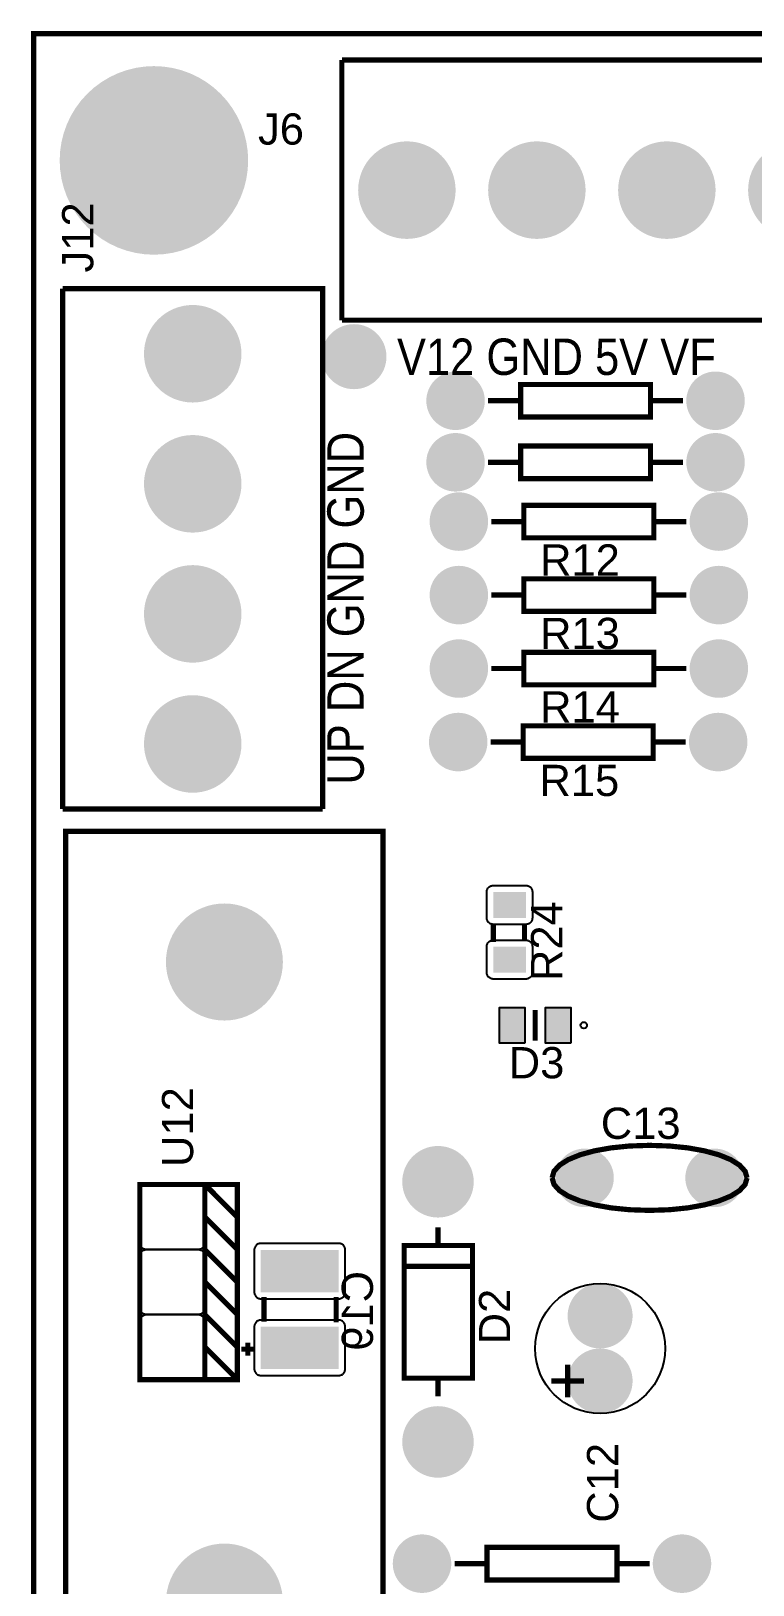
# Model space of a CAD drawing. Header units: inches. Extents: x -2.43 to 2.44, y -2.01 to 2.01.
# Drawn here: x -2.431 to -1.32, y -0.383 to 2.007 of the extents above; entities that cross this region are included whole.
import ezdxf

# ---------------------------------------------------------------- set-up
doc = ezdxf.new("R2010")
doc.units = ezdxf.units.IN
doc.layers.get('0').update_dxf_attribs({"linetype": 'CONTINUOUS'})

# ---------------------------------------------------------------- blocks, each defined once
blk = doc.blocks.new('RPAD')
blk.add_trace([(-0.5, -0.5), (-0.5, 0.5), (0.5, -0.5), (0.5, 0.5)])
blk = doc.blocks.new('EPAD')
at = {"const_width": 0.5}
blk.add_lwpolyline([(-0.25, 0, 1), (0.25, 0, 1)], format="xyb", close=True, dxfattribs=at)

msp = doc.modelspace()

# ---------------------------------------------------------------- linework, layer by layer
for points, const_width in [([(-2.426803, -2.002535), (2.433803, -2.002535), (2.433803, 2.002535), (-2.426803, 2.002535), (-2.426803, -2.002535)], 0.008), ([(-2.426803, -2.002535), (2.433803, -2.002535), (2.433803, 2.002535), (-2.426803, 2.002535), (-2.426803, -2.002535)], 0.008), ([(-2.426803, -2.002535), (2.433803, -2.002535), (2.433803, 2.002535), (-2.426803, 2.002535), (-2.426803, -2.002535)], 0.008), ([(-1.952551, 1.961961), (-1.952551, 1.561961)], 0.008), ([(-1.152551, 1.961961), (-1.152551, 1.561961), (-1.952551, 1.561961)], 0.008), ([(-1.952551, 1.961961), (-1.152551, 1.961961)], 0.008), ([(-1.952551, 1.961961), (-1.952551, 1.561961)], 0.008), ([(-1.152551, 1.961961), (-1.152551, 1.561961), (-1.952551, 1.561961)], 0.008), ([(-1.952551, 1.961961), (-1.152551, 1.961961)], 0.008), ([(-1.952551, 1.961961), (-1.952551, 1.561961)], 0.008), ([(-1.152551, 1.961961), (-1.152551, 1.561961), (-1.952551, 1.561961)], 0.008), ([(-1.952551, 1.961961), (-1.152551, 1.961961)], 0.008), ([(-2.382055, 1.610363), (-1.982055, 1.610363), (-1.982055, 0.810363)], 0.008), ([(-2.382055, 0.810363), (-2.382055, 1.610363)], 0.008), ([(-2.382055, 1.610363), (-1.982055, 1.610363), (-1.982055, 0.810363)], 0.008), ([(-2.382055, 0.810363), (-2.382055, 1.610363)], 0.008), ([(-2.382055, 1.610363), (-1.982055, 1.610363), (-1.982055, 0.810363)], 0.008), ([(-2.382055, 0.810363), (-2.382055, 1.610363)], 0.008), ([(-1.67763, 1.413071), (-1.47763, 1.413071), (-1.47763, 1.463071), (-1.67763, 1.463071), (-1.67763, 1.413071)], 0.008), ([(-1.67763, 1.413071), (-1.47763, 1.413071), (-1.47763, 1.463071), (-1.67763, 1.463071), (-1.67763, 1.413071)], 0.008), ([(-1.67763, 1.413071), (-1.47763, 1.413071), (-1.47763, 1.463071), (-1.67763, 1.463071), (-1.67763, 1.413071)], 0.008), ([(-1.67763, 1.438071), (-1.72763, 1.438071)], 0.008), ([(-1.67763, 1.438071), (-1.72763, 1.438071)], 0.008), ([(-1.67763, 1.438071), (-1.72763, 1.438071)], 0.008), ([(-1.42763, 1.438071), (-1.47763, 1.438071)], 0.008), ([(-1.42763, 1.438071), (-1.47763, 1.438071)], 0.008), ([(-1.42763, 1.438071), (-1.47763, 1.438071)], 0.008), ([(-1.67763, 1.318433), (-1.47763, 1.318433), (-1.47763, 1.368433), (-1.67763, 1.368433), (-1.67763, 1.318433)], 0.008), ([(-1.67763, 1.318433), (-1.47763, 1.318433), (-1.47763, 1.368433), (-1.67763, 1.368433), (-1.67763, 1.318433)], 0.008), ([(-1.67763, 1.318433), (-1.47763, 1.318433), (-1.47763, 1.368433), (-1.67763, 1.368433), (-1.67763, 1.318433)], 0.008), ([(-1.67763, 1.343433), (-1.72763, 1.343433)], 0.008), ([(-1.67763, 1.343433), (-1.72763, 1.343433)], 0.008), ([(-1.67763, 1.343433), (-1.72763, 1.343433)], 0.008), ([(-1.42763, 1.343433), (-1.47763, 1.343433)], 0.008), ([(-1.42763, 1.343433), (-1.47763, 1.343433)], 0.008), ([(-1.42763, 1.343433), (-1.47763, 1.343433)], 0.008), ([(-1.672543, 1.227284), (-1.472543, 1.227284), (-1.472543, 1.277284), (-1.672543, 1.277284), (-1.672543, 1.227284)], 0.008), ([(-1.672543, 1.227284), (-1.472543, 1.227284), (-1.472543, 1.277284), (-1.672543, 1.277284), (-1.672543, 1.227284)], 0.008), ([(-1.672543, 1.227284), (-1.472543, 1.227284), (-1.472543, 1.277284), (-1.672543, 1.277284), (-1.672543, 1.227284)], 0.008), ([(-1.672543, 1.252284), (-1.722543, 1.252284)], 0.008), ([(-1.672543, 1.252284), (-1.722543, 1.252284)], 0.008), ([(-1.672543, 1.252284), (-1.722543, 1.252284)], 0.008), ([(-1.422543, 1.252284), (-1.472543, 1.252284)], 0.008), ([(-1.422543, 1.252284), (-1.472543, 1.252284)], 0.008), ([(-1.422543, 1.252284), (-1.472543, 1.252284)], 0.008), ([(-1.672543, 1.114284), (-1.472543, 1.114284), (-1.472543, 1.164284), (-1.672543, 1.164284), (-1.672543, 1.114284)], 0.008), ([(-1.672543, 1.114284), (-1.472543, 1.114284), (-1.472543, 1.164284), (-1.672543, 1.164284), (-1.672543, 1.114284)], 0.008), ([(-1.672543, 1.114284), (-1.472543, 1.114284), (-1.472543, 1.164284), (-1.672543, 1.164284), (-1.672543, 1.114284)], 0.008), ([(-1.672543, 1.139284), (-1.722543, 1.139284)], 0.008), ([(-1.672543, 1.139284), (-1.722543, 1.139284)], 0.008), ([(-1.672543, 1.139284), (-1.722543, 1.139284)], 0.008), ([(-1.422543, 1.139284), (-1.472543, 1.139284)], 0.008), ([(-1.422543, 1.139284), (-1.472543, 1.139284)], 0.008), ([(-1.422543, 1.139284), (-1.472543, 1.139284)], 0.008), ([(-1.672543, 1.001284), (-1.472543, 1.001284), (-1.472543, 1.051284), (-1.672543, 1.051284), (-1.672543, 1.001284)], 0.008), ([(-1.672543, 1.001284), (-1.472543, 1.001284), (-1.472543, 1.051284), (-1.672543, 1.051284), (-1.672543, 1.001284)], 0.008), ([(-1.672543, 1.001284), (-1.472543, 1.001284), (-1.472543, 1.051284), (-1.672543, 1.051284), (-1.672543, 1.001284)], 0.008), ([(-1.672543, 1.026284), (-1.722543, 1.026284)], 0.008), ([(-1.672543, 1.026284), (-1.722543, 1.026284)], 0.008), ([(-1.672543, 1.026284), (-1.722543, 1.026284)], 0.008), ([(-1.422543, 1.026284), (-1.472543, 1.026284)], 0.008), ([(-1.422543, 1.026284), (-1.472543, 1.026284)], 0.008), ([(-1.422543, 1.026284), (-1.472543, 1.026284)], 0.008), ([(-1.673543, 0.888284), (-1.473543, 0.888284), (-1.473543, 0.938284), (-1.673543, 0.938284), (-1.673543, 0.888284)], 0.008), ([(-1.673543, 0.888284), (-1.473543, 0.888284), (-1.473543, 0.938284), (-1.673543, 0.938284), (-1.673543, 0.888284)], 0.008), ([(-1.673543, 0.888284), (-1.473543, 0.888284), (-1.473543, 0.938284), (-1.673543, 0.938284), (-1.673543, 0.888284)], 0.008), ([(-1.673543, 0.913284), (-1.723543, 0.913284)], 0.008), ([(-1.673543, 0.913284), (-1.723543, 0.913284)], 0.008), ([(-1.673543, 0.913284), (-1.723543, 0.913284)], 0.008), ([(-1.423543, 0.913284), (-1.473543, 0.913284)], 0.008), ([(-1.423543, 0.913284), (-1.473543, 0.913284)], 0.008), ([(-1.423543, 0.913284), (-1.473543, 0.913284)], 0.008), ([(-2.382055, 0.810363), (-1.982055, 0.810363)], 0.008), ([(-2.382055, 0.810363), (-1.982055, 0.810363)], 0.008), ([(-2.382055, 0.810363), (-1.982055, 0.810363)], 0.008), ([(-2.377402, -0.60211), (-1.889213, -0.60211), (-1.889213, 0.775843), (-2.377402, 0.775843), (-2.377402, -0.60211)], 0.008), ([(-2.377402, -0.60211), (-1.889213, -0.60211), (-1.889213, 0.775843), (-2.377402, 0.775843), (-2.377402, -0.60211)], 0.008), ([(-2.377402, -0.60211), (-1.889213, -0.60211), (-1.889213, 0.775843), (-2.377402, 0.775843), (-2.377402, -0.60211)], 0.008), ([(-1.71952, 0.633819), (-1.71952, 0.605819)], 0.008), ([(-1.71952, 0.633819), (-1.71952, 0.605819)], 0.008), ([(-1.71952, 0.633819), (-1.71952, 0.605819)], 0.008), ([(-1.67152, 0.633819), (-1.67152, 0.606819)], 0.008), ([(-1.67152, 0.633819), (-1.67152, 0.606819)], 0.008), ([(-1.67152, 0.633819), (-1.67152, 0.606819)], 0.008), ([(-1.65515, 0.454157), (-1.65515, 0.501402)], 0.007874), ([(-1.65515, 0.454157), (-1.65515, 0.501402)], 0.007874), ([(-1.65515, 0.454157), (-1.65515, 0.501402)], 0.007874), ([(-1.629126, 0.243134), (-1.626167, 0.253322), (-1.617642, 0.262759), (-1.604077, 0.271259), (-1.586001, 0.278634), (-1.56394, 0.284697), (-1.538423, 0.289259), (-1.509976, 0.292134), (-1.479126, 0.293134)], 0.008), ([(-1.629126, 0.243134), (-1.626167, 0.253322), (-1.617642, 0.262759), (-1.604077, 0.271259), (-1.586001, 0.278634), (-1.56394, 0.284697), (-1.538423, 0.289259), (-1.509976, 0.292134), (-1.479126, 0.293134)], 0.008), ([(-1.629126, 0.243134), (-1.626167, 0.253322), (-1.617642, 0.262759), (-1.604077, 0.271259), (-1.586001, 0.278634), (-1.56394, 0.284697), (-1.538423, 0.289259), (-1.509976, 0.292134), (-1.479126, 0.293134)], 0.008), ([(-1.329126, 0.243134), (-1.332126, 0.253322), (-1.340751, 0.262759), (-1.354439, 0.271259), (-1.372626, 0.278634), (-1.394751, 0.284697), (-1.420251, 0.289259), (-1.448563, 0.292134), (-1.479126, 0.293134)], 0.008), ([(-1.329126, 0.243134), (-1.332126, 0.253322), (-1.340751, 0.262759), (-1.354439, 0.271259), (-1.372626, 0.278634), (-1.394751, 0.284697), (-1.420251, 0.289259), (-1.448563, 0.292134), (-1.479126, 0.293134)], 0.008), ([(-1.329126, 0.243134), (-1.332126, 0.253322), (-1.340751, 0.262759), (-1.354439, 0.271259), (-1.372626, 0.278634), (-1.394751, 0.284697), (-1.420251, 0.289259), (-1.448563, 0.292134), (-1.479126, 0.293134)], 0.008), ([(-1.629126, 0.243134), (-1.626167, 0.232947), (-1.617642, 0.223509), (-1.604077, 0.215009), (-1.586001, 0.207634), (-1.56394, 0.201572), (-1.538423, 0.197009), (-1.509976, 0.194134), (-1.479126, 0.193134)], 0.008), ([(-1.629126, 0.243134), (-1.626167, 0.232947), (-1.617642, 0.223509), (-1.604077, 0.215009), (-1.586001, 0.207634), (-1.56394, 0.201572), (-1.538423, 0.197009), (-1.509976, 0.194134), (-1.479126, 0.193134)], 0.008), ([(-1.629126, 0.243134), (-1.626167, 0.232947), (-1.617642, 0.223509), (-1.604077, 0.215009), (-1.586001, 0.207634), (-1.56394, 0.201572), (-1.538423, 0.197009), (-1.509976, 0.194134), (-1.479126, 0.193134)], 0.008), ([(-1.329126, 0.243134), (-1.332126, 0.232947), (-1.340751, 0.223509), (-1.354439, 0.215009), (-1.372626, 0.207634), (-1.394751, 0.201572), (-1.420251, 0.197009), (-1.448563, 0.194134), (-1.479126, 0.193134)], 0.008), ([(-1.329126, 0.243134), (-1.332126, 0.232947), (-1.340751, 0.223509), (-1.354439, 0.215009), (-1.372626, 0.207634), (-1.394751, 0.201572), (-1.420251, 0.197009), (-1.448563, 0.194134), (-1.479126, 0.193134)], 0.008), ([(-1.329126, 0.243134), (-1.332126, 0.232947), (-1.340751, 0.223509), (-1.354439, 0.215009), (-1.372626, 0.207634), (-1.394751, 0.201572), (-1.420251, 0.197009), (-1.448563, 0.194134), (-1.479126, 0.193134)], 0.008), ([(-2.263425, -0.06707), (-2.163425, -0.06707), (-2.163425, 0.23293), (-2.263425, 0.23293), (-2.263425, -0.06707)], 0.008), ([(-2.263425, -0.06707), (-2.163425, -0.06707), (-2.163425, 0.23293), (-2.263425, 0.23293), (-2.263425, -0.06707)], 0.008), ([(-2.263425, -0.06707), (-2.163425, -0.06707), (-2.163425, 0.23293), (-2.263425, 0.23293), (-2.263425, -0.06707)], 0.008), ([(-2.163425, 0.23293), (-2.113425, 0.23293), (-2.113425, -0.06707), (-2.163425, -0.06707)], 0.008), ([(-2.163425, 0.23293), (-2.113425, 0.18293)], 0.008), ([(-2.163425, 0.23293), (-2.113425, 0.23293), (-2.113425, -0.06707), (-2.163425, -0.06707)], 0.008), ([(-2.163425, 0.23293), (-2.113425, 0.18293)], 0.008), ([(-2.163425, 0.23293), (-2.113425, 0.23293), (-2.113425, -0.06707), (-2.163425, -0.06707)], 0.008), ([(-2.163425, 0.23293), (-2.113425, 0.18293)], 0.008), ([(-2.163425, 0.18293), (-2.113425, 0.13293)], 0.008), ([(-2.163425, 0.18293), (-2.113425, 0.13293)], 0.008), ([(-2.163425, 0.18293), (-2.113425, 0.13293)], 0.008), ([(-1.804677, 0.167126), (-1.804677, 0.139126)], 0.008), ([(-1.804677, 0.167126), (-1.804677, 0.139126)], 0.008), ([(-1.804677, 0.167126), (-1.804677, 0.139126)], 0.008), ([(-2.163425, 0.13293), (-2.113425, 0.08293)], 0.008), ([(-2.163425, 0.13293), (-2.113425, 0.08293)], 0.008), ([(-2.163425, 0.13293), (-2.113425, 0.08293)], 0.008), ([(-1.856677, -0.064874), (-1.751677, -0.064874), (-1.751677, 0.139126), (-1.856677, 0.139126), (-1.856677, -0.064874)], 0.008), ([(-1.856677, -0.064874), (-1.751677, -0.064874), (-1.751677, 0.139126), (-1.856677, 0.139126), (-1.856677, -0.064874)], 0.008), ([(-1.856677, -0.064874), (-1.751677, -0.064874), (-1.751677, 0.139126), (-1.856677, 0.139126), (-1.856677, -0.064874)], 0.008), ([(-1.752677, 0.107126), (-1.855677, 0.107126)], 0.008), ([(-1.752677, 0.107126), (-1.855677, 0.107126)], 0.008), ([(-1.752677, 0.107126), (-1.855677, 0.107126)], 0.008), ([(-2.163425, 0.08293), (-2.113425, 0.03293)], 0.008), ([(-2.163425, 0.08293), (-2.113425, 0.03293)], 0.008), ([(-2.163425, 0.08293), (-2.113425, 0.03293)], 0.008), ([(-2.072354, 0.059827), (-2.072354, 0.021827)], 0.008), ([(-2.072354, 0.059827), (-2.072354, 0.021827)], 0.008), ([(-2.072354, 0.059827), (-2.072354, 0.021827)], 0.008), ([(-1.961354, 0.059827), (-1.961354, 0.020827)], 0.008), ([(-1.961354, 0.059827), (-1.961354, 0.020827)], 0.008), ([(-1.961354, 0.059827), (-1.961354, 0.020827)], 0.008), ([(-2.163425, 0.03293), (-2.113425, -0.01707)], 0.008), ([(-2.163425, 0.03293), (-2.113425, -0.01707)], 0.008), ([(-2.163425, 0.03293), (-2.113425, -0.01707)], 0.008), ([(-2.163425, -0.01707), (-2.113425, -0.06707)], 0.008), ([(-2.163425, -0.01707), (-2.113425, -0.06707)], 0.008), ([(-2.163425, -0.01707), (-2.113425, -0.06707)], 0.008), ([(-2.087354, -0.020173), (-2.107354, -0.020173)], 0.008), ([(-2.087354, -0.020173), (-2.107354, -0.020173)], 0.008), ([(-2.087354, -0.020173), (-2.107354, -0.020173)], 0.008), ([(-2.097354, -0.010173), (-2.097354, -0.030173)], 0.008), ([(-2.097354, -0.010173), (-2.097354, -0.030173)], 0.008), ([(-2.097354, -0.010173), (-2.097354, -0.030173)], 0.008), ([(-1.605244, -0.094181), (-1.605244, -0.044181)], 0.008), ([(-1.605244, -0.094181), (-1.605244, -0.044181)], 0.008), ([(-1.605244, -0.094181), (-1.605244, -0.044181)], 0.008), ([(-1.804677, -0.064874), (-1.804677, -0.092874)], 0.008), ([(-1.804677, -0.064874), (-1.804677, -0.092874)], 0.008), ([(-1.804677, -0.064874), (-1.804677, -0.092874)], 0.008), ([(-1.630244, -0.069181), (-1.580244, -0.069181)], 0.008), ([(-1.630244, -0.069181), (-1.580244, -0.069181)], 0.008), ([(-1.630244, -0.069181), (-1.580244, -0.069181)], 0.008), ([(-1.729244, -0.375102), (-1.529244, -0.375102), (-1.529244, -0.325102), (-1.729244, -0.325102), (-1.729244, -0.375102)], 0.008), ([(-1.729244, -0.375102), (-1.529244, -0.375102), (-1.529244, -0.325102), (-1.729244, -0.325102), (-1.729244, -0.375102)], 0.008), ([(-1.729244, -0.375102), (-1.529244, -0.375102), (-1.529244, -0.325102), (-1.729244, -0.325102), (-1.729244, -0.375102)], 0.008), ([(-1.729244, -0.350102), (-1.779244, -0.350102)], 0.008), ([(-1.729244, -0.350102), (-1.779244, -0.350102)], 0.008), ([(-1.729244, -0.350102), (-1.779244, -0.350102)], 0.008), ([(-1.479244, -0.350102), (-1.529244, -0.350102)], 0.008), ([(-1.479244, -0.350102), (-1.529244, -0.350102)], 0.008), ([(-1.479244, -0.350102), (-1.529244, -0.350102)], 0.008)]:
    msp.add_lwpolyline(points, dxfattribs=dict(const_width=const_width))
for points in [[(-1.65952, 0.682819), (-1.65952, 0.642819), (-1.65957, 0.64178), (-1.659719, 0.640774), (-1.659961, 0.639807), (-1.660291, 0.638883), (-1.660706, 0.638007), (-1.661201, 0.637183), (-1.66177, 0.636415), (-1.66241, 0.635709), (-1.663117, 0.635069), (-1.663884, 0.6345), (-1.664708, 0.634006), (-1.665584, 0.633591), (-1.666508, 0.63326), (-1.667475, 0.633018), (-1.66848, 0.632869), (-1.66952, 0.632819), (-1.71952, 0.632819), (-1.720559, 0.632869), (-1.721564, 0.633018), (-1.722531, 0.63326), (-1.723455, 0.633591), (-1.724331, 0.634006), (-1.725156, 0.6345), (-1.725923, 0.635069), (-1.726629, 0.635709), (-1.727269, 0.636415), (-1.727839, 0.637183), (-1.728333, 0.638007), (-1.728748, 0.638883), (-1.729079, 0.639807), (-1.729321, 0.640774), (-1.729469, 0.64178), (-1.72952, 0.642819), (-1.72952, 0.682819), (-1.729469, 0.683858), (-1.729321, 0.684863), (-1.729079, 0.68583), (-1.728748, 0.686754), (-1.728333, 0.687631), (-1.727839, 0.688455), (-1.727269, 0.689222), (-1.726629, 0.689928), (-1.725923, 0.690569), (-1.725156, 0.691138), (-1.724331, 0.691632), (-1.723455, 0.692047), (-1.722531, 0.692378), (-1.721564, 0.69262), (-1.720559, 0.692769), (-1.71952, 0.692819), (-1.66952, 0.692819), (-1.66848, 0.692769), (-1.667475, 0.69262), (-1.666508, 0.692378), (-1.665584, 0.692047), (-1.664708, 0.691632), (-1.663884, 0.691138), (-1.663117, 0.690569), (-1.66241, 0.689928), (-1.66177, 0.689222), (-1.661201, 0.688455), (-1.660706, 0.687631), (-1.660291, 0.686754), (-1.659961, 0.68583), (-1.659719, 0.684863), (-1.65957, 0.683858), (-1.65952, 0.682819)], [(-1.65952, 0.598819), (-1.65952, 0.558819), (-1.65957, 0.55778), (-1.659719, 0.556774), (-1.659961, 0.555807), (-1.660291, 0.554883), (-1.660706, 0.554007), (-1.661201, 0.553183), (-1.66177, 0.552415), (-1.66241, 0.551709), (-1.663117, 0.551069), (-1.663884, 0.5505), (-1.664708, 0.550006), (-1.665584, 0.549591), (-1.666508, 0.54926), (-1.667475, 0.549018), (-1.66848, 0.548869), (-1.66952, 0.548819), (-1.71952, 0.548819), (-1.720559, 0.548869), (-1.721564, 0.549018), (-1.722531, 0.54926), (-1.723455, 0.549591), (-1.724331, 0.550006), (-1.725156, 0.5505), (-1.725923, 0.551069), (-1.726629, 0.551709), (-1.727269, 0.552415), (-1.727839, 0.553183), (-1.728333, 0.554007), (-1.728748, 0.554883), (-1.729079, 0.555807), (-1.729321, 0.556774), (-1.729469, 0.55778), (-1.72952, 0.558819), (-1.72952, 0.598819), (-1.729469, 0.599858), (-1.729321, 0.600863), (-1.729079, 0.60183), (-1.728748, 0.602754), (-1.728333, 0.603631), (-1.727839, 0.604455), (-1.727269, 0.605222), (-1.726629, 0.605928), (-1.725923, 0.606569), (-1.725156, 0.607138), (-1.724331, 0.607632), (-1.723455, 0.608047), (-1.722531, 0.608378), (-1.721564, 0.60862), (-1.720559, 0.608769), (-1.71952, 0.608819), (-1.66952, 0.608819), (-1.66848, 0.608769), (-1.667475, 0.60862), (-1.666508, 0.608378), (-1.665584, 0.608047), (-1.664708, 0.607632), (-1.663884, 0.607138), (-1.663117, 0.606569), (-1.66241, 0.605928), (-1.66177, 0.605222), (-1.661201, 0.604455), (-1.660706, 0.603631), (-1.660291, 0.602754), (-1.659961, 0.60183), (-1.659719, 0.600863), (-1.65957, 0.599858), (-1.65952, 0.598819)], [(-1.671083, 0.45028), (-1.710083, 0.45028), (-1.710083, 0.50528), (-1.671083, 0.50528), (-1.671083, 0.45028)], [(-1.600217, 0.45028), (-1.639217, 0.45028), (-1.639217, 0.50528), (-1.600217, 0.50528), (-1.600217, 0.45028)], [(-2.163425, 0.22293), (-2.163425, 0.14293), (-2.163476, 0.14189), (-2.163624, 0.140885), (-2.163866, 0.139918), (-2.164197, 0.138994), (-2.164611, 0.138118), (-2.165106, 0.137294), (-2.165676, 0.136526), (-2.166316, 0.13582), (-2.167022, 0.13518), (-2.167789, 0.134611), (-2.168613, 0.134116), (-2.16949, 0.133701), (-2.170414, 0.13337), (-2.171381, 0.133128), (-2.172386, 0.13298), (-2.173425, 0.13293), (-2.253425, 0.13293), (-2.254465, 0.13298), (-2.25547, 0.133128), (-2.256437, 0.13337), (-2.257361, 0.133701), (-2.258237, 0.134116), (-2.259061, 0.134611), (-2.259828, 0.13518), (-2.260535, 0.13582), (-2.261175, 0.136526), (-2.261744, 0.137294), (-2.262239, 0.138118), (-2.262654, 0.138994), (-2.262984, 0.139918), (-2.263226, 0.140885), (-2.263375, 0.14189), (-2.263425, 0.14293), (-2.263425, 0.22293), (-2.263375, 0.223969), (-2.263226, 0.224974), (-2.262984, 0.225941), (-2.262654, 0.226865), (-2.262239, 0.227741), (-2.261744, 0.228565), (-2.261175, 0.229333), (-2.260535, 0.230039), (-2.259828, 0.230679), (-2.259061, 0.231248), (-2.258237, 0.231743), (-2.257361, 0.232158), (-2.256437, 0.232489), (-2.25547, 0.232731), (-2.254465, 0.232879), (-2.253425, 0.23293), (-2.173425, 0.23293), (-2.172386, 0.232879), (-2.171381, 0.232731), (-2.170414, 0.232489), (-2.16949, 0.232158), (-2.168613, 0.231743), (-2.167789, 0.231248), (-2.167022, 0.230679), (-2.166316, 0.230039), (-2.165676, 0.229333), (-2.165106, 0.228565), (-2.164611, 0.227741), (-2.164197, 0.226865), (-2.163866, 0.225941), (-2.163624, 0.224974), (-2.163476, 0.223969), (-2.163425, 0.22293)], [(-2.163425, 0.12293), (-2.163425, 0.04293), (-2.163476, 0.04189), (-2.163624, 0.040885), (-2.163866, 0.039918), (-2.164197, 0.038994), (-2.164611, 0.038118), (-2.165106, 0.037294), (-2.165676, 0.036526), (-2.166316, 0.03582), (-2.167022, 0.03518), (-2.167789, 0.034611), (-2.168613, 0.034116), (-2.16949, 0.033701), (-2.170414, 0.03337), (-2.171381, 0.033128), (-2.172386, 0.03298), (-2.173425, 0.03293), (-2.253425, 0.03293), (-2.254465, 0.03298), (-2.25547, 0.033128), (-2.256437, 0.03337), (-2.257361, 0.033701), (-2.258237, 0.034116), (-2.259061, 0.034611), (-2.259828, 0.03518), (-2.260535, 0.03582), (-2.261175, 0.036526), (-2.261744, 0.037294), (-2.262239, 0.038118), (-2.262654, 0.038994), (-2.262984, 0.039918), (-2.263226, 0.040885), (-2.263375, 0.04189), (-2.263425, 0.04293), (-2.263425, 0.12293), (-2.263375, 0.123969), (-2.263226, 0.124974), (-2.262984, 0.125941), (-2.262654, 0.126865), (-2.262239, 0.127741), (-2.261744, 0.128565), (-2.261175, 0.129333), (-2.260535, 0.130039), (-2.259828, 0.130679), (-2.259061, 0.131248), (-2.258237, 0.131743), (-2.257361, 0.132158), (-2.256437, 0.132489), (-2.25547, 0.132731), (-2.254465, 0.132879), (-2.253425, 0.13293), (-2.173425, 0.13293), (-2.172386, 0.132879), (-2.171381, 0.132731), (-2.170414, 0.132489), (-2.16949, 0.132158), (-2.168613, 0.131743), (-2.167789, 0.131248), (-2.167022, 0.130679), (-2.166316, 0.130039), (-2.165676, 0.129333), (-2.165106, 0.128565), (-2.164611, 0.127741), (-2.164197, 0.126865), (-2.163866, 0.125941), (-2.163624, 0.124974), (-2.163476, 0.123969), (-2.163425, 0.12293)], [(-2.087354, 0.132327), (-2.087354, 0.067327), (-2.087304, 0.066287), (-2.087156, 0.065282), (-2.086913, 0.064315), (-2.086583, 0.063391), (-2.086168, 0.062515), (-2.085673, 0.061691), (-2.085104, 0.060923), (-2.084464, 0.060217), (-2.083757, 0.059577), (-2.08299, 0.059008), (-2.082166, 0.058513), (-2.08129, 0.058098), (-2.080366, 0.057768), (-2.079399, 0.057526), (-2.078394, 0.057377), (-2.077354, 0.057327), (-1.957354, 0.057327), (-1.956315, 0.057377), (-1.95531, 0.057526), (-1.954343, 0.057768), (-1.953419, 0.058098), (-1.952543, 0.058513), (-1.951719, 0.059008), (-1.950951, 0.059577), (-1.950245, 0.060217), (-1.949605, 0.060923), (-1.949035, 0.061691), (-1.948541, 0.062515), (-1.948126, 0.063391), (-1.947795, 0.064315), (-1.947553, 0.065282), (-1.947405, 0.066287), (-1.947354, 0.067327), (-1.947354, 0.132327), (-1.947405, 0.133366), (-1.947553, 0.134371), (-1.947795, 0.135338), (-1.948126, 0.136262), (-1.948541, 0.137139), (-1.949035, 0.137963), (-1.949605, 0.13873), (-1.950245, 0.139436), (-1.950951, 0.140076), (-1.951719, 0.140646), (-1.952543, 0.14114), (-1.953419, 0.141555), (-1.954343, 0.141886), (-1.95531, 0.142128), (-1.956315, 0.142276), (-1.957354, 0.142327), (-2.077354, 0.142327), (-2.078394, 0.142276), (-2.079399, 0.142128), (-2.080366, 0.141886), (-2.08129, 0.141555), (-2.082166, 0.14114), (-2.08299, 0.140646), (-2.083757, 0.140076), (-2.084464, 0.139436), (-2.085104, 0.13873), (-2.085673, 0.137963), (-2.086168, 0.137139), (-2.086583, 0.136262), (-2.086913, 0.135338), (-2.087156, 0.134371), (-2.087304, 0.133366), (-2.087354, 0.132327)], [(-2.163425, 0.02293), (-2.163425, -0.05707), (-2.163476, -0.05811), (-2.163624, -0.059115), (-2.163866, -0.060082), (-2.164197, -0.061006), (-2.164611, -0.061882), (-2.165106, -0.062706), (-2.165676, -0.063474), (-2.166316, -0.06418), (-2.167022, -0.06482), (-2.167789, -0.065389), (-2.168613, -0.065884), (-2.16949, -0.066299), (-2.170414, -0.06663), (-2.171381, -0.066872), (-2.172386, -0.06702), (-2.173425, -0.06707), (-2.253425, -0.06707), (-2.254465, -0.06702), (-2.25547, -0.066872), (-2.256437, -0.06663), (-2.257361, -0.066299), (-2.258237, -0.065884), (-2.259061, -0.065389), (-2.259828, -0.06482), (-2.260535, -0.06418), (-2.261175, -0.063474), (-2.261744, -0.062706), (-2.262239, -0.061882), (-2.262654, -0.061006), (-2.262984, -0.060082), (-2.263226, -0.059115), (-2.263375, -0.05811), (-2.263425, -0.05707), (-2.263425, 0.02293), (-2.263375, 0.023969), (-2.263226, 0.024974), (-2.262984, 0.025941), (-2.262654, 0.026865), (-2.262239, 0.027741), (-2.261744, 0.028565), (-2.261175, 0.029333), (-2.260535, 0.030039), (-2.259828, 0.030679), (-2.259061, 0.031248), (-2.258237, 0.031743), (-2.257361, 0.032158), (-2.256437, 0.032489), (-2.25547, 0.032731), (-2.254465, 0.032879), (-2.253425, 0.03293), (-2.173425, 0.03293), (-2.172386, 0.032879), (-2.171381, 0.032731), (-2.170414, 0.032489), (-2.16949, 0.032158), (-2.168613, 0.031743), (-2.167789, 0.031248), (-2.167022, 0.030679), (-2.166316, 0.030039), (-2.165676, 0.029333), (-2.165106, 0.028565), (-2.164611, 0.027741), (-2.164197, 0.026865), (-2.163866, 0.025941), (-2.163624, 0.024974), (-2.163476, 0.023969), (-2.163425, 0.02293)], [(-2.087354, 0.014327), (-2.087354, -0.050673), (-2.087304, -0.051713), (-2.087156, -0.052718), (-2.086913, -0.053685), (-2.086583, -0.054609), (-2.086168, -0.055485), (-2.085673, -0.056309), (-2.085104, -0.057077), (-2.084464, -0.057783), (-2.083757, -0.058423), (-2.08299, -0.058992), (-2.082166, -0.059487), (-2.08129, -0.059902), (-2.080366, -0.060232), (-2.079399, -0.060474), (-2.078394, -0.060623), (-2.077354, -0.060673), (-1.957354, -0.060673), (-1.956315, -0.060623), (-1.95531, -0.060474), (-1.954343, -0.060232), (-1.953419, -0.059902), (-1.952543, -0.059487), (-1.951719, -0.058992), (-1.950951, -0.058423), (-1.950245, -0.057783), (-1.949605, -0.057077), (-1.949035, -0.056309), (-1.948541, -0.055485), (-1.948126, -0.054609), (-1.947795, -0.053685), (-1.947553, -0.052718), (-1.947405, -0.051713), (-1.947354, -0.050673), (-1.947354, 0.014327), (-1.947405, 0.015366), (-1.947553, 0.016371), (-1.947795, 0.017338), (-1.948126, 0.018262), (-1.948541, 0.019139), (-1.949035, 0.019963), (-1.949605, 0.02073), (-1.950245, 0.021436), (-1.950951, 0.022076), (-1.951719, 0.022646), (-1.952543, 0.02314), (-1.953419, 0.023555), (-1.954343, 0.023886), (-1.95531, 0.024128), (-1.956315, 0.024276), (-1.957354, 0.024327), (-2.077354, 0.024327), (-2.078394, 0.024276), (-2.079399, 0.024128), (-2.080366, 0.023886), (-2.08129, 0.023555), (-2.082166, 0.02314), (-2.08299, 0.022646), (-2.083757, 0.022076), (-2.084464, 0.021436), (-2.085104, 0.02073), (-2.085673, 0.019963), (-2.086168, 0.019139), (-2.086583, 0.018262), (-2.086913, 0.017338), (-2.087156, 0.016371), (-2.087304, 0.015366), (-2.087354, 0.014327)]]:
    msp.add_lwpolyline(points, close=True)
for centre, radius in [((-1.580346, 0.47778), 0.004921), ((-1.580346, 0.47778), 0.004921), ((-1.580346, 0.47778), 0.004921), ((-1.555244, -0.019181), 0.1), ((-1.555244, -0.019181), 0.1), ((-1.555244, -0.019181), 0.1)]:
    msp.add_circle(centre, radius)

# ---------------------------------------------------------------- block references
for p, xscale, yscale in [((-2.241764, 1.807662), 0.29, 0.29), ((-1.852551, 1.761961), 0.15, 0.15), ((-1.652551, 1.761961), 0.15, 0.15), ((-1.452551, 1.761961), 0.15, 0.15), ((-1.252551, 1.761961), 0.15, 0.15), ((-2.182055, 1.510363), 0.15, 0.15), ((-1.933917, 1.505889), 0.1, 0.1), ((-1.77763, 1.438071), 0.09, 0.09), ((-1.37763, 1.438071), 0.09, 0.09), ((-1.77763, 1.343433), 0.09, 0.09), ((-1.37763, 1.343433), 0.09, 0.09), ((-2.182055, 1.310363), 0.15, 0.15), ((-1.772543, 1.252284), 0.09, 0.09), ((-1.372543, 1.252284), 0.09, 0.09), ((-2.182055, 1.110363), 0.15, 0.15), ((-1.772543, 1.139284), 0.09, 0.09), ((-1.372543, 1.139284), 0.09, 0.09), ((-1.772543, 1.026284), 0.09, 0.09), ((-1.372543, 1.026284), 0.09, 0.09), ((-2.182055, 0.910363), 0.15, 0.15), ((-1.773543, 0.913284), 0.09, 0.09), ((-1.373543, 0.913284), 0.09, 0.09), ((-2.133307, 0.575056), 0.18, 0.18), ((-1.804677, 0.237126), 0.11, 0.11), ((-1.579126, 0.243134), 0.09, 0.09), ((-1.379126, 0.243134), 0.09, 0.09), ((-1.555244, 0.030819), 0.1, 0.1), ((-1.555244, -0.069181), 0.1, 0.1), ((-1.804677, -0.162874), 0.11, 0.11), ((-1.829244, -0.350102), 0.09, 0.09), ((-1.429244, -0.350102), 0.09, 0.09), ((-2.133307, -0.409196), 0.18, 0.18)]:
    msp.add_blockref('EPAD', p, dxfattribs=dict(xscale=xscale, yscale=yscale))
for p, xscale, yscale, rotation in [((-1.69452, 0.662819), 0.04, 0.05, -90), ((-1.69452, 0.578819), 0.04, 0.05, -90), ((-1.690583, 0.47778), 0.039, 0.055, 180), ((-1.619717, 0.47778), 0.039, 0.055, 180), ((-2.017354, 0.099827), 0.065, 0.12, 90), ((-2.017354, -0.018173), 0.065, 0.12, 90)]:
    msp.add_blockref('RPAD', p, dxfattribs=dict(xscale=xscale, yscale=yscale, rotation=rotation))

# ---------------------------------------------------------------- texts
for s, height, width, p in [('J6', 0.048, 1.041667, (-2.081551, 1.831961)), ('J6', 0.048, 1.041667, (-2.081551, 1.831961)), ('J6', 0.048, 1.041667, (-2.081551, 1.831961)), ('V12 GND 5V VF', 0.056, 0.892857, (-1.867748, 1.477772)), ('V12 GND 5V VF', 0.056, 0.892857, (-1.867748, 1.477772)), ('V12 GND 5V VF', 0.056, 0.892857, (-1.867748, 1.477772)), ('R12', 0.048, 1.041667, (-1.647543, 1.169284)), ('R12', 0.048, 1.041667, (-1.647543, 1.169284)), ('R12', 0.048, 1.041667, (-1.647543, 1.169284)), ('R13', 0.048, 1.041667, (-1.647543, 1.056284)), ('R13', 0.048, 1.041667, (-1.647543, 1.056284)), ('R13', 0.048, 1.041667, (-1.647543, 1.056284)), ('R14', 0.048, 1.041667, (-1.647543, 0.943284)), ('R14', 0.048, 1.041667, (-1.647543, 0.943284)), ('R14', 0.048, 1.041667, (-1.647543, 0.943284)), ('R15', 0.048, 1.041667, (-1.648543, 0.830284)), ('R15', 0.048, 1.041667, (-1.648543, 0.830284)), ('R15', 0.048, 1.041667, (-1.648543, 0.830284)), ('D3', 0.048, 1.041667, (-1.695799, 0.39622)), ('D3', 0.048, 1.041667, (-1.695799, 0.39622)), ('D3', 0.048, 1.041667, (-1.695799, 0.39622)), ('C13', 0.048, 1.041667, (-1.554126, 0.303134)), ('C13', 0.048, 1.041667, (-1.554126, 0.303134)), ('C13', 0.048, 1.041667, (-1.554126, 0.303134))]:
    msp.add_text(s, height=height, dxfattribs=dict(width=width)).set_placement(p)
for s, height, width, p in [('J12', 0.048, 1.041667, (-2.335055, 1.635363)), ('J12', 0.048, 1.041667, (-2.335055, 1.635363)), ('J12', 0.048, 1.041667, (-2.335055, 1.635363)), ('UP DN GND GND', 0.056, 0.892857, (-1.918921, 0.847858)), ('UP DN GND GND', 0.056, 0.892857, (-1.918921, 0.847858)), ('UP DN GND GND', 0.056, 0.892857, (-1.918921, 0.847858)), ('R24', 0.048, 1.041667, (-1.61352, 0.545819)), ('R24', 0.048, 1.041667, (-1.61352, 0.545819)), ('R24', 0.048, 1.041667, (-1.61352, 0.545819)), ('U12', 0.048, 1.041667, (-2.181409, 0.259898)), ('U12', 0.048, 1.041667, (-2.181409, 0.259898)), ('U12', 0.048, 1.041667, (-2.181409, 0.259898)), ('D2', 0.048, 1.041667, (-1.693677, -0.012874)), ('D2', 0.048, 1.041667, (-1.693677, -0.012874)), ('D2', 0.048, 1.041667, (-1.693677, -0.012874)), ('C12', 0.048, 1.041667, (-1.527449, -0.287094)), ('C12', 0.048, 1.041667, (-1.527449, -0.287094)), ('C12', 0.048, 1.041667, (-1.527449, -0.287094))]:
    msp.add_text(s, height=height, rotation=90, dxfattribs=dict(width=width)).set_placement(p)
at = {"text_generation_flag": 2, "width": 1.041667}
msp.add_text('C19', height=0.048, rotation=90, dxfattribs=at).set_placement((-1.904756, 0.100079))
msp.add_text('C19', height=0.048, rotation=90, dxfattribs=at).set_placement((-1.904756, 0.100079))
msp.add_text('C19', height=0.048, rotation=90, dxfattribs=at).set_placement((-1.904756, 0.100079))

doc.saveas('drawing.dxf')
